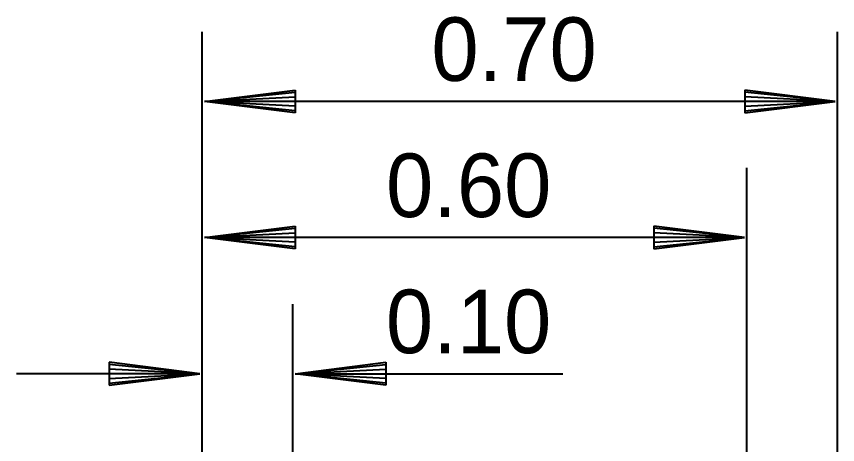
# Model space of a CAD drawing. Extents: x -34 to 73, y -22 to 30.
# Drawn here: x -5.2 to 17.78, y 18.34 to 30.32 of the extents above; entities that cross this region are included whole.
import ezdxf

# ---------------------------------------------------------------- set-up
doc = ezdxf.new("R2010")
doc.units = 0
doc.layers.add('47', color=253, linetype='CONTINUOUS')

msp = doc.modelspace()

# ---------------------------------------------------------------- linework, layer by layer
at = {"layer": '47'}
for p, q in [((0, 17.78), (0, 29.89)), ((17.78, 17.78), (17.78, 29.89)), ((0.065, 27.94), (2.6, 28.2592)), ((0.065, 27.94), (2.6, 28.2)), ((0.065, 27.94), (2.6, 28.07)), ((2.6, 28.2592), (2.6, 27.6208)), ((17.715, 27.94), (15.18, 28.2592)), ((15.18, 28.2592), (15.18, 27.6208)), ((17.715, 27.94), (15.18, 28.2)), ((17.715, 27.94), (15.18, 28.07)), ((17.715, 27.94), (0.065, 27.94)), ((2.6, 27.6208), (0.065, 27.94)), ((2.6, 27.81), (0.065, 27.94)), ((2.6, 27.68), (0.065, 27.94)), ((15.18, 27.6208), (17.715, 27.94)), ((15.18, 27.81), (17.715, 27.94)), ((15.18, 27.68), (17.715, 27.94)), ((0, 15.24), (0, 26.08)), ((15.24, 15.24), (15.24, 26.08)), ((0.065, 24.13), (2.6, 24.4492)), ((0.065, 24.13), (2.6, 24.39)), ((2.6, 24.4492), (2.6, 23.8108)), ((15.175, 24.13), (12.64, 24.4492)), ((12.64, 24.4492), (12.64, 23.8108)), ((15.175, 24.13), (12.64, 24.39)), ((0.065, 24.13), (2.6, 24.26)), ((15.175, 24.13), (0.065, 24.13)), ((2.6, 23.8108), (0.065, 24.13)), ((2.6, 24), (0.065, 24.13)), ((2.6, 23.87), (0.065, 24.13)), ((15.175, 24.13), (12.64, 24.26)), ((12.64, 23.8108), (15.175, 24.13)), ((12.64, 24), (15.175, 24.13)), ((12.64, 23.87), (15.175, 24.13)), ((0, 15.24), (0, 22.27)), ((2.54, 15.24), (2.54, 22.27)), ((-0.065, 20.32), (-2.6, 20.6392)), ((-2.6, 20.6392), (-2.6, 20.0008)), ((-0.065, 20.32), (-2.6, 20.58)), ((2.605, 20.32), (5.14, 20.6392)), ((2.605, 20.32), (5.14, 20.58)), ((5.14, 20.6392), (5.14, 20.0008)), ((-0.065, 20.32), (-5.2, 20.32)), ((-0.065, 20.32), (-2.6, 20.45)), ((-2.6, 20.0008), (-0.065, 20.32)), ((-2.6, 20.19), (-0.065, 20.32)), ((-2.6, 20.06), (-0.065, 20.32)), ((2.605, 20.32), (5.14, 20.45)), ((2.605, 20.32), (10.0939, 20.32)), ((5.14, 20.0008), (2.605, 20.32)), ((5.14, 20.19), (2.605, 20.32)), ((5.14, 20.06), (2.605, 20.32))]:
    msp.add_line(p, q, dxfattribs=at)

# ---------------------------------------------------------------- texts
for s, p in [('0.70', (6.4131, 28.5145)), ('0.60', (5.1431, 24.7045)), ('0.10', (5.14, 20.8945))]:
    msp.add_text(s, height=1.778, dxfattribs=at).set_placement(p)

doc.saveas('drawing.dxf')
